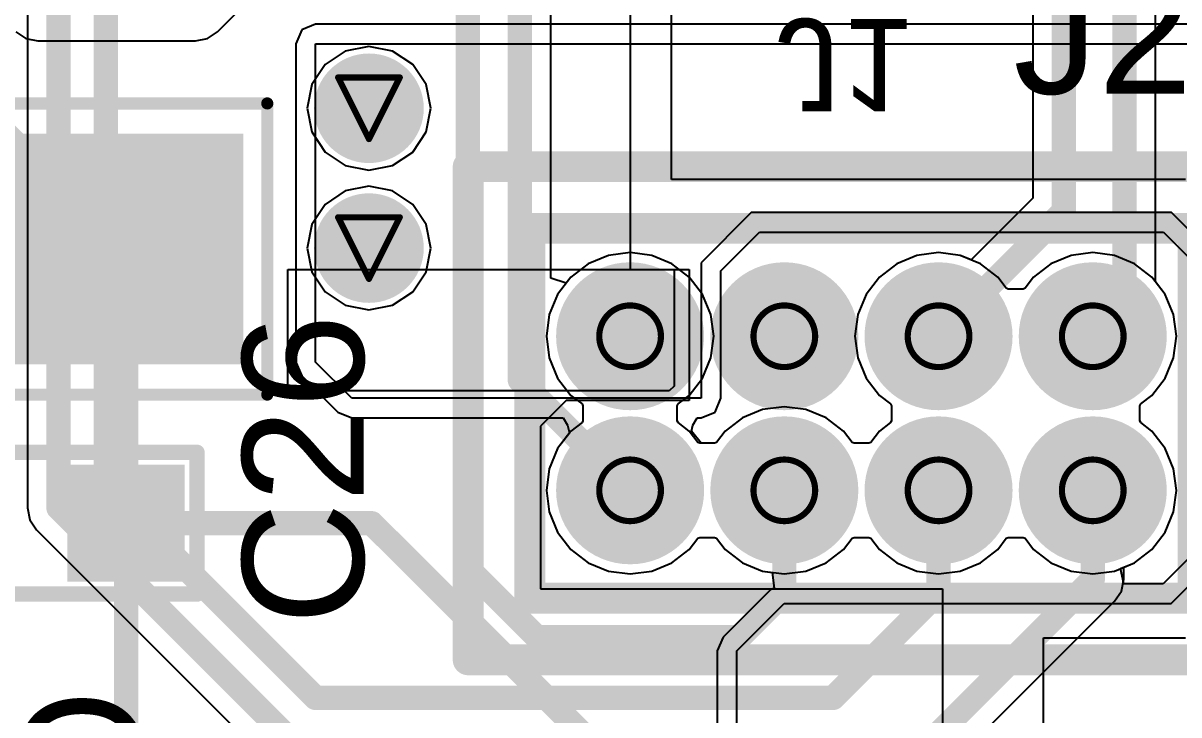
# Model space of a CAD drawing. Header units: inches. Extents: x -3 to 423, y -3 to 110.
# Drawn here: x 52.71 to 62.23, y 3.79 to 9.49 of the extents above; entities that cross this region are included whole.
import ezdxf

# ---------------------------------------------------------------- set-up
doc = ezdxf.new("R2010")
doc.units = ezdxf.units.IN
for name, color, linetype in [('Bottom Layer', 5, 'Continuous'), ('Bottom Overlay', 54, 'Continuous'), ('Bottom Solder', 6, 'Continuous'), ('Drill Drawing', 1, 'Continuous'), ('Mechanical 1', 6, 'Continuous'), ('Mechanical 16', 56, 'Continuous'), ('Mid Layer', 16, 'Continuous'), ('Mid Layer 2', 76, 'Continuous'), ('Multi-Layer', 9, 'Continuous'), ('Pad Holes', 156, 'Continuous'), ('Top Layer', 1, 'Continuous'), ('Top Overlay', 2, 'Continuous'), ('Top Paste', 8, 'Continuous'), ('Top Solder', 216, 'Continuous'), ('Via Holes', 16, 'Continuous')]:
    doc.layers.add(name, color=color, linetype=linetype)
doc.styles.add('Arial', font='', dxfattribs={"height": 0.2})
doc.styles.get('Arial').set_extended_font_data('Arial')

# ---------------------------------------------------------------- blocks, each defined once
blk = doc.blocks.new('SFMC_104_X1_XX_D_B_64')
at = {"layer": 'Bottom Layer'}
h = blk.add_hatch(color=5, dxfattribs=at)
edge = h.paths.add_edge_path()
edge.add_arc((-1.905, 0.635), 0.5334, 0, 360)
h = blk.add_hatch(color=5, dxfattribs=at)
edge = h.paths.add_edge_path()
edge.add_arc((-0.635, 0.635), 0.5334, 0, 360)
h = blk.add_hatch(color=5, dxfattribs=at)
edge = h.paths.add_edge_path()
edge.add_arc((0.635, 0.635), 0.5334, 0, 360)
h = blk.add_hatch(color=5, dxfattribs=at)
edge = h.paths.add_edge_path()
edge.add_arc((1.905, 0.635), 0.5334, 0, 360)
h = blk.add_hatch(color=5, dxfattribs=at)
edge = h.paths.add_edge_path()
edge.add_arc((-1.905, -0.635), 0.5334, 0, 360)
h = blk.add_hatch(color=5, dxfattribs=at)
edge = h.paths.add_edge_path()
edge.add_arc((-0.635, -0.635), 0.5334, 0, 360)
h = blk.add_hatch(color=5, dxfattribs=at)
edge = h.paths.add_edge_path()
edge.add_arc((0.635, -0.635), 0.5334, 0, 360)
h = blk.add_hatch(color=5, dxfattribs=at)
edge = h.paths.add_edge_path()
edge.add_arc((1.905, -0.635), 0.5334, 0, 360)
at = {"layer": 'Bottom Solder'}
h = blk.add_hatch(color=6, dxfattribs=at)
edge = h.paths.add_edge_path()
edge.add_arc((-1.905, 0.635), 0.6096, 0, 360)
h = blk.add_hatch(color=6, dxfattribs=at)
edge = h.paths.add_edge_path()
edge.add_arc((-0.635, 0.635), 0.6096, 0, 360)
h = blk.add_hatch(color=6, dxfattribs=at)
edge = h.paths.add_edge_path()
edge.add_arc((0.635, 0.635), 0.6096, 0, 360)
h = blk.add_hatch(color=6, dxfattribs=at)
edge = h.paths.add_edge_path()
edge.add_arc((1.905, 0.635), 0.6096, 0, 360)
h = blk.add_hatch(color=6, dxfattribs=at)
edge = h.paths.add_edge_path()
edge.add_arc((-1.905, -0.635), 0.6096, 0, 360)
h = blk.add_hatch(color=6, dxfattribs=at)
edge = h.paths.add_edge_path()
edge.add_arc((-0.635, -0.635), 0.6096, 0, 360)
h = blk.add_hatch(color=6, dxfattribs=at)
edge = h.paths.add_edge_path()
edge.add_arc((0.635, -0.635), 0.6096, 0, 360)
h = blk.add_hatch(color=6, dxfattribs=at)
edge = h.paths.add_edge_path()
edge.add_arc((1.905, -0.635), 0.6096, 0, 360)
at = {"layer": 'Mid Layer'}
h = blk.add_hatch(color=16, dxfattribs=at)
edge = h.paths.add_edge_path()
edge.add_arc((-1.905, 0.635), 0.5334, 0, 360)
h = blk.add_hatch(color=16, dxfattribs=at)
edge = h.paths.add_edge_path()
edge.add_arc((-0.635, 0.635), 0.5334, 0, 360)
h = blk.add_hatch(color=16, dxfattribs=at)
edge = h.paths.add_edge_path()
edge.add_arc((0.635, 0.635), 0.5334, 0, 360)
h = blk.add_hatch(color=16, dxfattribs=at)
edge = h.paths.add_edge_path()
edge.add_arc((1.905, 0.635), 0.5334, 0, 360)
h = blk.add_hatch(color=16, dxfattribs=at)
edge = h.paths.add_edge_path()
edge.add_arc((-1.905, -0.635), 0.5334, 0, 360)
h = blk.add_hatch(color=16, dxfattribs=at)
edge = h.paths.add_edge_path()
edge.add_arc((-0.635, -0.635), 0.5334, 0, 360)
h = blk.add_hatch(color=16, dxfattribs=at)
edge = h.paths.add_edge_path()
edge.add_arc((0.635, -0.635), 0.5334, 0, 360)
h = blk.add_hatch(color=16, dxfattribs=at)
edge = h.paths.add_edge_path()
edge.add_arc((1.905, -0.635), 0.5334, 0, 360)
at = {"layer": 'Mid Layer 2'}
h = blk.add_hatch(color=76, dxfattribs=at)
edge = h.paths.add_edge_path()
edge.add_arc((-1.905, 0.635), 0.5334, 0, 360)
h = blk.add_hatch(color=76, dxfattribs=at)
edge = h.paths.add_edge_path()
edge.add_arc((-0.635, 0.635), 0.5334, 0, 360)
h = blk.add_hatch(color=76, dxfattribs=at)
edge = h.paths.add_edge_path()
edge.add_arc((0.635, 0.635), 0.5334, 0, 360)
h = blk.add_hatch(color=76, dxfattribs=at)
edge = h.paths.add_edge_path()
edge.add_arc((1.905, 0.635), 0.5334, 0, 360)
h = blk.add_hatch(color=76, dxfattribs=at)
edge = h.paths.add_edge_path()
edge.add_arc((-1.905, -0.635), 0.5334, 0, 360)
h = blk.add_hatch(color=76, dxfattribs=at)
edge = h.paths.add_edge_path()
edge.add_arc((-0.635, -0.635), 0.5334, 0, 360)
h = blk.add_hatch(color=76, dxfattribs=at)
edge = h.paths.add_edge_path()
edge.add_arc((0.635, -0.635), 0.5334, 0, 360)
h = blk.add_hatch(color=76, dxfattribs=at)
edge = h.paths.add_edge_path()
edge.add_arc((1.905, -0.635), 0.5334, 0, 360)
at = {"layer": 'Multi-Layer'}
h = blk.add_hatch(color=9, dxfattribs=at)
edge = h.paths.add_edge_path()
edge.add_arc((-1.905, 0.635), 0.5334, 0, 360)
h = blk.add_hatch(color=9, dxfattribs=at)
edge = h.paths.add_edge_path()
edge.add_arc((-0.635, 0.635), 0.5334, 0, 360)
h = blk.add_hatch(color=9, dxfattribs=at)
edge = h.paths.add_edge_path()
edge.add_arc((0.635, 0.635), 0.5334, 0, 360)
h = blk.add_hatch(color=9, dxfattribs=at)
edge = h.paths.add_edge_path()
edge.add_arc((1.905, 0.635), 0.5334, 0, 360)
h = blk.add_hatch(color=9, dxfattribs=at)
edge = h.paths.add_edge_path()
edge.add_arc((-1.905, -0.635), 0.5334, 0, 360)
h = blk.add_hatch(color=9, dxfattribs=at)
edge = h.paths.add_edge_path()
edge.add_arc((-0.635, -0.635), 0.5334, 0, 360)
h = blk.add_hatch(color=9, dxfattribs=at)
edge = h.paths.add_edge_path()
edge.add_arc((0.635, -0.635), 0.5334, 0, 360)
h = blk.add_hatch(color=9, dxfattribs=at)
edge = h.paths.add_edge_path()
edge.add_arc((1.905, -0.635), 0.5334, 0, 360)
at = {"layer": 'Pad Holes'}
h = blk.add_hatch(color=7, dxfattribs=at)
edge = h.paths.add_edge_path()
edge.add_arc((-1.905, 0.635), 0.3556, 0, 360)
h = blk.add_hatch(color=7, dxfattribs=at)
edge = h.paths.add_edge_path()
edge.add_arc((-0.635, 0.635), 0.3556, 0, 360)
h = blk.add_hatch(color=7, dxfattribs=at)
edge = h.paths.add_edge_path()
edge.add_arc((0.635, 0.635), 0.3556, 0, 360)
h = blk.add_hatch(color=7, dxfattribs=at)
edge = h.paths.add_edge_path()
edge.add_arc((1.905, 0.635), 0.3556, 0, 360)
h = blk.add_hatch(color=7, dxfattribs=at)
edge = h.paths.add_edge_path()
edge.add_arc((-1.905, -0.635), 0.3556, 0, 360)
h = blk.add_hatch(color=7, dxfattribs=at)
edge = h.paths.add_edge_path()
edge.add_arc((-0.635, -0.635), 0.3556, 0, 360)
h = blk.add_hatch(color=7, dxfattribs=at)
edge = h.paths.add_edge_path()
edge.add_arc((0.635, -0.635), 0.3556, 0, 360)
h = blk.add_hatch(color=7, dxfattribs=at)
edge = h.paths.add_edge_path()
edge.add_arc((1.905, -0.635), 0.3556, 0, 360)
at = {"layer": 'Top Layer'}
h = blk.add_hatch(color=1, dxfattribs=at)
edge = h.paths.add_edge_path()
edge.add_arc((-1.905, 0.635), 0.5334, 0, 360)
h = blk.add_hatch(color=1, dxfattribs=at)
edge = h.paths.add_edge_path()
edge.add_arc((-0.635, 0.635), 0.5334, 0, 360)
h = blk.add_hatch(color=1, dxfattribs=at)
edge = h.paths.add_edge_path()
edge.add_arc((0.635, 0.635), 0.5334, 0, 360)
h = blk.add_hatch(color=1, dxfattribs=at)
edge = h.paths.add_edge_path()
edge.add_arc((1.905, 0.635), 0.5334, 0, 360)
h = blk.add_hatch(color=1, dxfattribs=at)
edge = h.paths.add_edge_path()
edge.add_arc((-1.905, -0.635), 0.5334, 0, 360)
h = blk.add_hatch(color=1, dxfattribs=at)
edge = h.paths.add_edge_path()
edge.add_arc((-0.635, -0.635), 0.5334, 0, 360)
h = blk.add_hatch(color=1, dxfattribs=at)
edge = h.paths.add_edge_path()
edge.add_arc((0.635, -0.635), 0.5334, 0, 360)
h = blk.add_hatch(color=1, dxfattribs=at)
edge = h.paths.add_edge_path()
edge.add_arc((1.905, -0.635), 0.5334, 0, 360)
at = {"layer": 'Top Solder'}
h = blk.add_hatch(color=216, dxfattribs=at)
edge = h.paths.add_edge_path()
edge.add_arc((-1.905, 0.635), 0.6096, 0, 360)
h = blk.add_hatch(color=216, dxfattribs=at)
edge = h.paths.add_edge_path()
edge.add_arc((-0.635, 0.635), 0.6096, 0, 360)
h = blk.add_hatch(color=216, dxfattribs=at)
edge = h.paths.add_edge_path()
edge.add_arc((0.635, 0.635), 0.6096, 0, 360)
h = blk.add_hatch(color=216, dxfattribs=at)
edge = h.paths.add_edge_path()
edge.add_arc((1.905, 0.635), 0.6096, 0, 360)
h = blk.add_hatch(color=216, dxfattribs=at)
edge = h.paths.add_edge_path()
edge.add_arc((-1.905, -0.635), 0.6096, 0, 360)
h = blk.add_hatch(color=216, dxfattribs=at)
edge = h.paths.add_edge_path()
edge.add_arc((-0.635, -0.635), 0.6096, 0, 360)
h = blk.add_hatch(color=216, dxfattribs=at)
edge = h.paths.add_edge_path()
edge.add_arc((0.635, -0.635), 0.6096, 0, 360)
h = blk.add_hatch(color=216, dxfattribs=at)
edge = h.paths.add_edge_path()
edge.add_arc((1.905, -0.635), 0.6096, 0, 360)
at = {"layer": 'Bottom Overlay'}
for points in [[(-3.2385, -2.032, 0.254, 0.254, 0), (-3.2385, 2.032, 0.254, 0.254, 0)], [(-3.2385, 2.032, 0.254, 0.254, 0), (3.2385, 2.032, 0.254, 0.254, 0)], [(3.2385, -2.032, 0.254, 0.254, 0), (3.2385, 2.032, 0.254, 0.254, 0)], [(-3.2385, -2.032, 0.254, 0.254, 0), (3.2385, -2.032, 0.254, 0.254, 0)]]:
    blk.add_lwpolyline(points, format="xyseb", dxfattribs=at)
for points in [[(-3.302, 2.032, 0.127, 0.127, 1), (-3.175, 2.032, 0.127, 0.127, 1)], [(-3.302, 2.032, 0.127, 0.127, 1), (-3.175, 2.032, 0.127, 0.127, 1)], [(3.175, 2.032, 0.127, 0.127, 1), (3.302, 2.032, 0.127, 0.127, 1)], [(3.175, 2.032, 0.127, 0.127, 1), (3.302, 2.032, 0.127, 0.127, 1)], [(-3.302, -2.032, 0.127, 0.127, 1), (-3.175, -2.032, 0.127, 0.127, 1)], [(-3.302, -2.032, 0.127, 0.127, 1), (-3.175, -2.032, 0.127, 0.127, 1)], [(3.175, -2.032, 0.127, 0.127, 1), (3.302, -2.032, 0.127, 0.127, 1)], [(3.175, -2.032, 0.127, 0.127, 1), (3.302, -2.032, 0.127, 0.127, 1)]]:
    blk.add_lwpolyline(points, format="xyseb", close=True, dxfattribs=at)
at = {"layer": 'Mechanical 1'}
for points in [[(-2.7305, -1.524, 0.254, 0.254, 0), (-2.7305, 1.524, 0.254, 0.254, 0)], [(-2.7305, 1.524, 0.254, 0.254, 0), (2.7305, 1.524, 0.254, 0.254, 0)], [(2.7305, -1.524, 0.254, 0.254, 0), (2.7305, 1.524, 0.254, 0.254, 0)], [(-2.7305, -1.524, 0.254, 0.254, 0), (2.7305, -1.524, 0.254, 0.254, 0)]]:
    blk.add_lwpolyline(points, format="xyseb", dxfattribs=at)
for points in [[(-2.794, 1.524, 0.127, 0.127, 1), (-2.667, 1.524, 0.127, 0.127, 1)], [(-2.794, 1.524, 0.127, 0.127, 1), (-2.667, 1.524, 0.127, 0.127, 1)], [(2.667, 1.524, 0.127, 0.127, 1), (2.794, 1.524, 0.127, 0.127, 1)], [(2.667, 1.524, 0.127, 0.127, 1), (2.794, 1.524, 0.127, 0.127, 1)], [(-2.794, -1.524, 0.127, 0.127, 1), (-2.667, -1.524, 0.127, 0.127, 1)], [(-2.794, -1.524, 0.127, 0.127, 1), (-2.667, -1.524, 0.127, 0.127, 1)], [(2.667, -1.524, 0.127, 0.127, 1), (2.794, -1.524, 0.127, 0.127, 1)], [(2.667, -1.524, 0.127, 0.127, 1), (2.794, -1.524, 0.127, 0.127, 1)]]:
    blk.add_lwpolyline(points, format="xyseb", close=True, dxfattribs=at)
at = {"layer": 'Mechanical 1', "style": 'Arial', "text_generation_flag": 2}
blk.add_text('J1', height=0.762, rotation=180, dxfattribs=at).set_placement((-0.7002, 3.2511))
blk = doc.blocks.new('C_3216_TANTAL__91')
at = {"layer": 'Top Layer'}
for points in [[(-2.449957, 0.850011), (-0.649859, 0.850011), (-0.649859, -0.850011), (-2.449957, -0.850011)], [(0.649859, 0.850011), (2.449957, 0.850011), (2.449957, -0.850011), (0.649859, -0.850011)]]:
    blk.add_hatch(color=1, dxfattribs=at).paths.add_polyline_path(points)
at = {"layer": 'Top Paste'}
for points in [[(-2.449957, 0.850011), (-0.649859, 0.850011), (-0.649859, -0.850011), (-2.449957, -0.850011)], [(0.649859, 0.850011), (2.449957, 0.850011), (2.449957, -0.850011), (0.649859, -0.850011)]]:
    blk.add_hatch(color=8, dxfattribs=at).paths.add_polyline_path(points)
at = {"layer": 'Top Solder'}
for points in [[(-2.551557, 0.951611), (-0.548259, 0.951611), (-0.548259, -0.951611), (-2.551557, -0.951611)], [(0.548259, 0.951611), (2.551557, 0.951611), (2.551557, -0.951611), (0.548259, -0.951611)]]:
    blk.add_hatch(color=216, dxfattribs=at).paths.add_polyline_path(points)
at = {"layer": 'Mechanical 16'}
for p, q in [((2.667, -1.249934), (2.667, 1.249934)), ((2.667, 1.249934), (3.048, 1.249934)), ((3.048, 1.249934), (3.048, -1.249934)), ((3.048, -1.249934), (2.667, -1.249934))]:
    blk.add_line(p, q, dxfattribs=at)
for points in [[(2.750058, 1.199896, 0.100076, 0.100076, 0), (-2.750058, 1.199896, 0.100076, 0.100076, 0)], [(-2.750058, 1.199896, 0.100076, 0.100076, 0), (-2.750058, -1.199896, 0.100076, 0.100076, 0)], [(2.750058, 1.199896, 0.100076, 0.100076, 0), (2.750058, -1.199896, 0.100076, 0.100076, 0)], [(0, 1.143, 0.100076, 0.100076, 0), (0, 0.254, 0.100076, 0.100076, 0)], [(0, 0.254, 0.100076, 0.100076, 0), (-0.508, 0.254, 0.100076, 0.100076, 0)], [(0.508, 0.254, 0.100076, 0.100076, 0), (0, 0.254, 0.100076, 0.100076, 0)], [(0, -0.254, 0.100076, 0.100076, 0), (-0.508, -0.254, 0.100076, 0.100076, 0)], [(0, -0.254, 0.100076, 0.100076, 0), (0, -1.143, 0.100076, 0.100076, 0)], [(0.508, -0.254, 0.100076, 0.100076, 0), (0, -0.254, 0.100076, 0.100076, 0)], [(2.750058, -1.199896, 0.100076, 0.100076, 0), (-2.750058, -1.199896, 0.100076, 0.100076, 0)]]:
    blk.add_lwpolyline(points, format="xyseb", dxfattribs=at)
for points in [[(-2.775077, 1.199896, 0.050038, 0.050038, 1), (-2.725039, 1.199896, 0.050038, 0.050038, 1)], [(-2.775077, 1.199896, 0.050038, 0.050038, 1), (-2.725039, 1.199896, 0.050038, 0.050038, 1)], [(2.725039, 1.199896, 0.050038, 0.050038, 1), (2.775077, 1.199896, 0.050038, 0.050038, 1)], [(2.725039, 1.199896, 0.050038, 0.050038, 1), (2.775077, 1.199896, 0.050038, 0.050038, 1)], [(-0.025019, 1.143, 0.050038, 0.050038, 1), (0.025019, 1.143, 0.050038, 0.050038, 1)], [(-0.533019, 0.254, 0.050038, 0.050038, 1), (-0.482981, 0.254, 0.050038, 0.050038, 1)], [(-0.025019, 0.254, 0.050038, 0.050038, 1), (0.025019, 0.254, 0.050038, 0.050038, 1)], [(-0.025019, 0.254, 0.050038, 0.050038, 1), (0.025019, 0.254, 0.050038, 0.050038, 1)], [(-0.025019, 0.254, 0.050038, 0.050038, 1), (0.025019, 0.254, 0.050038, 0.050038, 1)], [(0.482981, 0.254, 0.050038, 0.050038, 1), (0.533019, 0.254, 0.050038, 0.050038, 1)], [(-0.533019, -0.254, 0.050038, 0.050038, 1), (-0.482981, -0.254, 0.050038, 0.050038, 1)], [(-0.025019, -0.254, 0.050038, 0.050038, 1), (0.025019, -0.254, 0.050038, 0.050038, 1)], [(-0.025019, -0.254, 0.050038, 0.050038, 1), (0.025019, -0.254, 0.050038, 0.050038, 1)], [(-0.025019, -0.254, 0.050038, 0.050038, 1), (0.025019, -0.254, 0.050038, 0.050038, 1)], [(0.482981, -0.254, 0.050038, 0.050038, 1), (0.533019, -0.254, 0.050038, 0.050038, 1)], [(-0.025019, -1.143, 0.050038, 0.050038, 1), (0.025019, -1.143, 0.050038, 0.050038, 1)], [(-2.775077, -1.199896, 0.050038, 0.050038, 1), (-2.725039, -1.199896, 0.050038, 0.050038, 1)], [(-2.775077, -1.199896, 0.050038, 0.050038, 1), (-2.725039, -1.199896, 0.050038, 0.050038, 1)], [(2.725039, -1.199896, 0.050038, 0.050038, 1), (2.775077, -1.199896, 0.050038, 0.050038, 1)], [(2.725039, -1.199896, 0.050038, 0.050038, 1), (2.775077, -1.199896, 0.050038, 0.050038, 1)]]:
    blk.add_lwpolyline(points, format="xyseb", close=True, dxfattribs=at)
blk = doc.blocks.new('C_1608_92')
at = {"layer": 'Top Layer'}
for points in [[(-0.381, 0.381), (0.381, 0.381), (0.381, -0.381), (-0.381, -0.381)], [(1.016, 0.381), (1.778, 0.381), (1.778, -0.381), (1.016, -0.381)]]:
    blk.add_hatch(color=1, dxfattribs=at).paths.add_polyline_path(points)
at = {"layer": 'Top Paste'}
for points in [[(-0.381, 0.381), (0.381, 0.381), (0.381, -0.381), (-0.381, -0.381)], [(1.016, 0.381), (1.778, 0.381), (1.778, -0.381), (1.016, -0.381)]]:
    blk.add_hatch(color=8, dxfattribs=at).paths.add_polyline_path(points)
at = {"layer": 'Top Solder'}
for points in [[(-0.4826, 0.4826), (0.4826, 0.4826), (0.4826, -0.4826), (-0.4826, -0.4826)], [(0.9144, 0.4826), (1.8796, 0.4826), (1.8796, -0.4826), (0.9144, -0.4826)]]:
    blk.add_hatch(color=216, dxfattribs=at).paths.add_polyline_path(points)
at = {"layer": 'Top Overlay'}
for points in [[(-0.5842, 0.5842, 0.127, 0.127, 0), (-0.5842, -0.5842, 0.127, 0.127, 0)], [(1.9812, 0.5842, 0.127, 0.127, 0), (-0.5842, 0.5842, 0.127, 0.127, 0)], [(1.9812, 0.5842, 0.127, 0.127, 0), (1.9812, -0.5842, 0.127, 0.127, 0)], [(1.9812, -0.5842, 0.127, 0.127, 0), (-0.5842, -0.5842, 0.127, 0.127, 0)]]:
    blk.add_lwpolyline(points, format="xyseb", dxfattribs=at)
for points in [[(-0.61595, 0.5842, 0.0635, 0.0635, 1), (-0.55245, 0.5842, 0.0635, 0.0635, 1)], [(-0.61595, 0.5842, 0.0635, 0.0635, 1), (-0.55245, 0.5842, 0.0635, 0.0635, 1)], [(1.94945, 0.5842, 0.0635, 0.0635, 1), (2.01295, 0.5842, 0.0635, 0.0635, 1)], [(1.94945, 0.5842, 0.0635, 0.0635, 1), (2.01295, 0.5842, 0.0635, 0.0635, 1)], [(-0.61595, -0.5842, 0.0635, 0.0635, 1), (-0.55245, -0.5842, 0.0635, 0.0635, 1)], [(-0.61595, -0.5842, 0.0635, 0.0635, 1), (-0.55245, -0.5842, 0.0635, 0.0635, 1)], [(1.94945, -0.5842, 0.0635, 0.0635, 1), (2.01295, -0.5842, 0.0635, 0.0635, 1)], [(1.94945, -0.5842, 0.0635, 0.0635, 1), (2.01295, -0.5842, 0.0635, 0.0635, 1)]]:
    blk.add_lwpolyline(points, format="xyseb", close=True, dxfattribs=at)

msp = doc.modelspace()

# ---------------------------------------------------------------- hatches: boundary and pattern name
at = {"layer": 'Bottom Layer'}
h = msp.add_hatch(color=5, dxfattribs=at)
edge = h.paths.add_edge_path()
edge.add_arc((55.5573, 8.79), 0.35, 0, 360)
h = msp.add_hatch(color=5, dxfattribs=at)
edge = h.paths.add_edge_path()
edge.add_arc((55.5573, 7.6377), 0.35, 0, 360)
at = {"layer": 'Bottom Solder'}
h = msp.add_hatch(color=6, dxfattribs=at)
edge = h.paths.add_edge_path()
edge.add_arc((55.5573, 8.79), 0.4516, 0, 360)
h = msp.add_hatch(color=6, dxfattribs=at)
edge = h.paths.add_edge_path()
edge.add_arc((55.5573, 7.6377), 0.4516, 0, 360)
at = {"layer": 'Mid Layer'}
h = msp.add_hatch(color=16, dxfattribs=at)
edge = h.paths.add_edge_path()
edge.add_arc((55.5573, 8.79), 0.35, 0, 360)
h = msp.add_hatch(color=16, dxfattribs=at)
edge = h.paths.add_edge_path()
edge.add_arc((55.5573, 7.6377), 0.35, 0, 360)
at = {"layer": 'Mid Layer 2'}
h = msp.add_hatch(color=76, dxfattribs=at)
edge = h.paths.add_edge_path()
edge.add_arc((55.5573, 8.79), 0.35, 0, 360)
h = msp.add_hatch(color=76, dxfattribs=at)
edge = h.paths.add_edge_path()
edge.add_arc((55.5573, 7.6377), 0.35, 0, 360)
at = {"layer": 'Top Layer'}
h = msp.add_hatch(color=1, dxfattribs=at)
edge = h.paths.add_edge_path()
edge.add_arc((55.5573, 8.79), 0.35, 0, 360)
h = msp.add_hatch(color=1, dxfattribs=at)
edge = h.paths.add_edge_path()
edge.add_arc((55.5573, 7.6377), 0.35, 0, 360)
at = {"layer": 'Top Solder'}
h = msp.add_hatch(color=216, dxfattribs=at)
edge = h.paths.add_edge_path()
edge.add_arc((55.5573, 8.79), 0.4516, 0, 360)
h = msp.add_hatch(color=216, dxfattribs=at)
edge = h.paths.add_edge_path()
edge.add_arc((55.5573, 7.6377), 0.4516, 0, 360)
at = {"layer": 'Via Holes'}
h = msp.add_hatch(color=7, dxfattribs=at)
edge = h.paths.add_edge_path()
edge.add_arc((55.5573, 8.79), 0.25, 0, 360)
h = msp.add_hatch(color=7, dxfattribs=at)
edge = h.paths.add_edge_path()
edge.add_arc((55.5573, 7.6377), 0.25, 0, 360)

# ---------------------------------------------------------------- linework, layer by layer
at = {"layer": 'Bottom Layer'}
for p, q in [((62.0349, 7.36), (62.0349, 49.8145)), ((61.0251, 41.5943), (61.0251, 8.0486)), ((57.0549, 7.3911), (57.0549, 28.7814)), ((52.7459, 24.3169), (52.7459, 5.4954)), ((61.0251, 8.0486), (60.5162, 7.5396)), ((57.5296, 7.5768), (57.3634, 7.5079)), ((57.708, 7.6003), (57.5296, 7.5768)), ((57.8864, 7.5768), (57.708, 7.6003)), ((58.0526, 7.5079), (57.8864, 7.5768)), ((60.0696, 7.5768), (59.9034, 7.5079)), ((60.248, 7.6003), (60.0696, 7.5768)), ((60.4264, 7.5768), (60.248, 7.6003)), ((60.5162, 7.5396), (60.4264, 7.5768)), ((57.3634, 7.5079), (57.2206, 7.3984)), ((58.1954, 7.3984), (58.0526, 7.5079)), ((59.9034, 7.5079), (59.7606, 7.3984)), ((57.1819, 7.348), (57.0549, 7.3911)), ((57.2206, 7.3984), (57.1819, 7.348)), ((58.3049, 7.2556), (58.1954, 7.3984)), ((59.7606, 7.3984), (59.6511, 7.2556)), ((62.1149, 7.2556), (62.0349, 7.36)), ((58.3738, 7.0894), (58.3049, 7.2556)), ((59.6511, 7.2556), (59.5822, 7.0894)), ((62.1838, 7.0894), (62.1149, 7.2556)), ((58.3973, 6.911), (58.3738, 7.0894)), ((59.5822, 7.0894), (59.5587, 6.911)), ((62.2073, 6.911), (62.1838, 7.0894)), ((58.3738, 6.7326), (58.3973, 6.911)), ((59.5587, 6.911), (59.5822, 6.7326)), ((62.1838, 6.7326), (62.2073, 6.911)), ((58.3049, 6.5664), (58.3738, 6.7326)), ((59.5822, 6.7326), (59.6511, 6.5664)), ((62.1149, 6.5664), (62.1838, 6.7326)), ((58.1954, 6.4236), (58.3049, 6.5664)), ((59.6511, 6.5664), (59.7606, 6.4236)), ((62.0054, 6.4236), (62.1149, 6.5664)), ((58.1035, 6.3531), (58.1954, 6.4236)), ((59.7606, 6.4236), (59.8525, 6.3531)), ((61.9135, 6.3531), (62.0054, 6.4236)), ((58.0965, 6.3372), (58.1035, 6.3531)), ((58.0965, 6.2148), (58.0965, 6.3372)), ((58.7996, 6.3068), (58.6334, 6.2379)), ((58.978, 6.3303), (58.7996, 6.3068)), ((59.1564, 6.3068), (58.978, 6.3303)), ((59.3226, 6.2379), (59.1564, 6.3068)), ((59.8525, 6.3531), (59.8595, 6.3372)), ((59.8595, 6.3372), (59.8595, 6.2148)), ((61.9065, 6.3372), (61.9135, 6.3531)), ((61.9065, 6.2148), (61.9065, 6.3372)), ((58.1035, 6.1989), (58.0965, 6.2148)), ((58.1954, 6.1284), (58.1035, 6.1989)), ((58.6334, 6.2379), (58.4906, 6.1284)), ((59.4654, 6.1284), (59.3226, 6.2379)), ((59.8525, 6.1989), (59.7606, 6.1284)), ((59.8595, 6.2148), (59.8525, 6.1989)), ((61.9135, 6.1989), (61.9065, 6.2148)), ((62.0054, 6.1284), (61.9135, 6.1989)), ((58.2659, 6.0365), (58.1954, 6.1284)), ((58.4906, 6.1284), (58.4201, 6.0365)), ((59.5359, 6.0365), (59.4654, 6.1284)), ((59.7606, 6.1284), (59.6901, 6.0365)), ((62.1149, 5.9856), (62.0054, 6.1284)), ((58.2818, 6.0295), (58.2659, 6.0365)), ((58.4042, 6.0295), (58.2818, 6.0295)), ((58.4201, 6.0365), (58.4042, 6.0295)), ((59.5518, 6.0295), (59.5359, 6.0365)), ((59.6742, 6.0295), (59.5518, 6.0295)), ((59.6901, 6.0365), (59.6742, 6.0295)), ((62.1838, 5.8194), (62.1149, 5.9856)), ((62.2073, 5.641), (62.1838, 5.8194)), ((62.1838, 5.4626), (62.2073, 5.641)), ((52.7459, 5.4954), (52.7653, 5.3979)), ((62.1149, 5.2964), (62.1838, 5.4626)), ((52.7653, 5.3979), (52.8206, 5.3152)), ((52.8206, 5.3152), (54.776, 3.3598)), ((62.0054, 5.1536), (62.1149, 5.2964)), ((61.8626, 5.0441), (62.0054, 5.1536)), ((61.7729, 5.0069), (61.8626, 5.0441)), ((61.7729, 4.908), (61.7729, 5.0069)), ((61.7535, 4.8105), (61.7729, 4.908)), ((61.6982, 4.7278), (61.7535, 4.8105)), ((60.3302, 3.3598), (61.6982, 4.7278))]:
    msp.add_line(p, q, dxfattribs=at)
for points in [[(61.28, 50.29, 0.2, 0.2, 0), (61.28, 7.943, 0.2, 0.2, 0)], [(61.78, 49.8145, 0.2, 0.2, 0), (61.78, 7.173, 0.2, 0.2, 0)], [(56.3722, 4.9978, 0.2, 0.2, 0), (56.3722, 32.3414, 0.2, 0.2, 0)], [(56.8, 6.549, 0.2, 0.2, 0), (56.8, 28.887, 0.2, 0.2, 0)], [(53.0008, 5.4954, 0.2, 0.2, 0), (53.0008, 24.3169, 0.2, 0.2, 0)], [(53.3908, 5.6569, 0.2, 0.2, 0), (53.3908, 24.1554, 0.2, 0.2, 0)], [(60.248, 6.911, 0.2, 0.2, 0), (61.28, 7.943, 0.2, 0.2, 0)], [(61.518, 6.911, 0.2, 0.2, 0), (61.78, 7.173, 0.2, 0.2, 0)], [(56.8, 6.549, 0.2, 0.2, 0), (57.708, 5.641, 0.2, 0.2, 0)], [(53.3908, 5.6569, 0.2, 0.2, 0), (55.1177, 3.93, 0.2, 0.2, 0)], [(58.978, 4.798, 0.2, 0.2, 0), (58.978, 5.641, 0.2, 0.2, 0)], [(60.248, 4.798, 0.2, 0.2, 0), (60.248, 5.641, 0.2, 0.2, 0)], [(61.518, 4.908, 0.2, 0.2, 0), (61.518, 5.641, 0.2, 0.2, 0)], [(53.0008, 5.4954, 0.2, 0.2, 0), (54.9562, 3.54, 0.2, 0.2, 0)], [(56.3722, 4.9978, 0.2, 0.2, 0), (56.94, 4.43, 0.2, 0.2, 0)], [(60.15, 3.54, 0.2, 0.2, 0), (61.518, 4.908, 0.2, 0.2, 0)], [(58.61, 4.43, 0.2, 0.2, 0), (58.978, 4.798, 0.2, 0.2, 0)], [(59.38, 3.93, 0.2, 0.2, 0), (60.248, 4.798, 0.2, 0.2, 0)], [(56.94, 4.43, 0.2, 0.2, 0), (58.61, 4.43, 0.2, 0.2, 0)], [(55.1177, 3.93, 0.2, 0.2, 0), (59.38, 3.93, 0.2, 0.2, 0)]]:
    msp.add_lwpolyline(points, format="xyseb", dxfattribs=at)
for points in [[(61.23, 7.943, 0.1, 0.1, 1), (61.33, 7.943, 0.1, 0.1, 1)], [(61.23, 7.943, 0.1, 0.1, 1), (61.33, 7.943, 0.1, 0.1, 1)], [(61.73, 7.173, 0.1, 0.1, 1), (61.83, 7.173, 0.1, 0.1, 1)], [(61.73, 7.173, 0.1, 0.1, 1), (61.83, 7.173, 0.1, 0.1, 1)], [(60.198, 6.911, 0.1, 0.1, 1), (60.298, 6.911, 0.1, 0.1, 1)], [(61.468, 6.911, 0.1, 0.1, 1), (61.568, 6.911, 0.1, 0.1, 1)], [(56.75, 6.549, 0.1, 0.1, 1), (56.85, 6.549, 0.1, 0.1, 1)], [(56.75, 6.549, 0.1, 0.1, 1), (56.85, 6.549, 0.1, 0.1, 1)], [(53.3408, 5.6569, 0.1, 0.1, 1), (53.4408, 5.6569, 0.1, 0.1, 1)], [(53.3408, 5.6569, 0.1, 0.1, 1), (53.4408, 5.6569, 0.1, 0.1, 1)], [(57.658, 5.641, 0.1, 0.1, 1), (57.758, 5.641, 0.1, 0.1, 1)], [(58.928, 5.641, 0.1, 0.1, 1), (59.028, 5.641, 0.1, 0.1, 1)], [(60.198, 5.641, 0.1, 0.1, 1), (60.298, 5.641, 0.1, 0.1, 1)], [(61.468, 5.641, 0.1, 0.1, 1), (61.568, 5.641, 0.1, 0.1, 1)], [(52.9508, 5.4954, 0.1, 0.1, 1), (53.0508, 5.4954, 0.1, 0.1, 1)], [(52.9508, 5.4954, 0.1, 0.1, 1), (53.0508, 5.4954, 0.1, 0.1, 1)], [(56.3222, 4.9978, 0.1, 0.1, 1), (56.4222, 4.9978, 0.1, 0.1, 1)], [(56.3222, 4.9978, 0.1, 0.1, 1), (56.4222, 4.9978, 0.1, 0.1, 1)], [(61.468, 4.908, 0.1, 0.1, 1), (61.568, 4.908, 0.1, 0.1, 1)], [(61.468, 4.908, 0.1, 0.1, 1), (61.568, 4.908, 0.1, 0.1, 1)], [(58.928, 4.798, 0.1, 0.1, 1), (59.028, 4.798, 0.1, 0.1, 1)], [(58.928, 4.798, 0.1, 0.1, 1), (59.028, 4.798, 0.1, 0.1, 1)], [(60.198, 4.798, 0.1, 0.1, 1), (60.298, 4.798, 0.1, 0.1, 1)], [(60.198, 4.798, 0.1, 0.1, 1), (60.298, 4.798, 0.1, 0.1, 1)], [(56.89, 4.43, 0.1, 0.1, 1), (56.99, 4.43, 0.1, 0.1, 1)], [(56.89, 4.43, 0.1, 0.1, 1), (56.99, 4.43, 0.1, 0.1, 1)], [(58.56, 4.43, 0.1, 0.1, 1), (58.66, 4.43, 0.1, 0.1, 1)], [(58.56, 4.43, 0.1, 0.1, 1), (58.66, 4.43, 0.1, 0.1, 1)], [(55.0677, 3.93, 0.1, 0.1, 1), (55.1677, 3.93, 0.1, 0.1, 1)], [(55.0677, 3.93, 0.1, 0.1, 1), (55.1677, 3.93, 0.1, 0.1, 1)], [(59.33, 3.93, 0.1, 0.1, 1), (59.43, 3.93, 0.1, 0.1, 1)], [(59.33, 3.93, 0.1, 0.1, 1), (59.43, 3.93, 0.1, 0.1, 1)]]:
    msp.add_lwpolyline(points, format="xyseb", close=True, dxfattribs=at)
at = {"layer": 'Drill Drawing'}
for points in [[(55.3033, 9.044, 0.0508, 0.0508, 0), (55.8113, 9.044, 0.0508, 0.0508, 0)], [(55.3033, 9.044, 0.0508, 0.0508, 0), (55.5573, 8.536, 0.0508, 0.0508, 0)], [(55.5573, 8.536, 0.0508, 0.0508, 0), (55.8113, 9.044, 0.0508, 0.0508, 0)], [(55.3033, 7.8917, 0.0508, 0.0508, 0), (55.8113, 7.8917, 0.0508, 0.0508, 0)], [(55.3033, 7.8917, 0.0508, 0.0508, 0), (55.5573, 7.3837, 0.0508, 0.0508, 0)], [(55.5573, 7.3837, 0.0508, 0.0508, 0), (55.8113, 7.8917, 0.0508, 0.0508, 0)]]:
    msp.add_lwpolyline(points, format="xyseb", dxfattribs=at)
for points in [[(55.2906, 9.044, 0.0254, 0.0254, 1), (55.316, 9.044, 0.0254, 0.0254, 1)], [(55.2906, 9.044, 0.0254, 0.0254, 1), (55.316, 9.044, 0.0254, 0.0254, 1)], [(55.7986, 9.044, 0.0254, 0.0254, 1), (55.824, 9.044, 0.0254, 0.0254, 1)], [(55.7986, 9.044, 0.0254, 0.0254, 1), (55.824, 9.044, 0.0254, 0.0254, 1)], [(55.5446, 8.536, 0.0254, 0.0254, 1), (55.57, 8.536, 0.0254, 0.0254, 1)], [(55.5446, 8.536, 0.0254, 0.0254, 1), (55.57, 8.536, 0.0254, 0.0254, 1)], [(55.2906, 7.8917, 0.0254, 0.0254, 1), (55.316, 7.8917, 0.0254, 0.0254, 1)], [(55.2906, 7.8917, 0.0254, 0.0254, 1), (55.316, 7.8917, 0.0254, 0.0254, 1)], [(55.7986, 7.8917, 0.0254, 0.0254, 1), (55.824, 7.8917, 0.0254, 0.0254, 1)], [(55.7986, 7.8917, 0.0254, 0.0254, 1), (55.824, 7.8917, 0.0254, 0.0254, 1)], [(55.5446, 7.3837, 0.0254, 0.0254, 1), (55.57, 7.3837, 0.0254, 0.0254, 1)], [(55.5446, 7.3837, 0.0254, 0.0254, 1), (55.57, 7.3837, 0.0254, 0.0254, 1)], [(57.962, 6.911, 0.0508, 0.0508, 1), (57.454, 6.911, 0.0508, 0.0508, 1)], [(59.232, 6.911, 0.0508, 0.0508, 1), (58.724, 6.911, 0.0508, 0.0508, 1)], [(60.502, 6.911, 0.0508, 0.0508, 1), (59.994, 6.911, 0.0508, 0.0508, 1)], [(61.772, 6.911, 0.0508, 0.0508, 1), (61.264, 6.911, 0.0508, 0.0508, 1)], [(57.4413, 6.911, 0.0254, 0.0254, 1), (57.4667, 6.911, 0.0254, 0.0254, 1)], [(57.9493, 6.911, 0.0254, 0.0254, 1), (57.9747, 6.911, 0.0254, 0.0254, 1)], [(58.7113, 6.911, 0.0254, 0.0254, 1), (58.7367, 6.911, 0.0254, 0.0254, 1)], [(59.2193, 6.911, 0.0254, 0.0254, 1), (59.2447, 6.911, 0.0254, 0.0254, 1)], [(59.9813, 6.911, 0.0254, 0.0254, 1), (60.0067, 6.911, 0.0254, 0.0254, 1)], [(60.4893, 6.911, 0.0254, 0.0254, 1), (60.5147, 6.911, 0.0254, 0.0254, 1)], [(61.2513, 6.911, 0.0254, 0.0254, 1), (61.2767, 6.911, 0.0254, 0.0254, 1)], [(61.7593, 6.911, 0.0254, 0.0254, 1), (61.7847, 6.911, 0.0254, 0.0254, 1)], [(57.962, 5.641, 0.0508, 0.0508, 1), (57.454, 5.641, 0.0508, 0.0508, 1)], [(59.232, 5.641, 0.0508, 0.0508, 1), (58.724, 5.641, 0.0508, 0.0508, 1)], [(60.502, 5.641, 0.0508, 0.0508, 1), (59.994, 5.641, 0.0508, 0.0508, 1)], [(61.772, 5.641, 0.0508, 0.0508, 1), (61.264, 5.641, 0.0508, 0.0508, 1)], [(57.4413, 5.641, 0.0254, 0.0254, 1), (57.4667, 5.641, 0.0254, 0.0254, 1)], [(57.9493, 5.641, 0.0254, 0.0254, 1), (57.9747, 5.641, 0.0254, 0.0254, 1)], [(58.7113, 5.641, 0.0254, 0.0254, 1), (58.7367, 5.641, 0.0254, 0.0254, 1)], [(59.2193, 5.641, 0.0254, 0.0254, 1), (59.2447, 5.641, 0.0254, 0.0254, 1)], [(59.9813, 5.641, 0.0254, 0.0254, 1), (60.0067, 5.641, 0.0254, 0.0254, 1)], [(60.4893, 5.641, 0.0254, 0.0254, 1), (60.5147, 5.641, 0.0254, 0.0254, 1)], [(61.2513, 5.641, 0.0254, 0.0254, 1), (61.2767, 5.641, 0.0254, 0.0254, 1)], [(61.7593, 5.641, 0.0254, 0.0254, 1), (61.7847, 5.641, 0.0254, 0.0254, 1)]]:
    msp.add_lwpolyline(points, format="xyseb", close=True, dxfattribs=at)
at = {"layer": 'Mid Layer'}
for p, q in [((55.3622, 9.261), (55.1969, 9.1505)), ((55.5573, 9.2998), (55.3622, 9.261)), ((55.7524, 9.261), (55.5573, 9.2998)), ((55.9178, 9.1505), (55.7524, 9.261)), ((55.1969, 9.1505), (55.0863, 8.9851)), ((56.0283, 8.9851), (55.9178, 9.1505)), ((55.0863, 8.9851), (55.0475, 8.79)), ((56.0671, 8.79), (56.0283, 8.9851)), ((55.0475, 8.79), (55.0863, 8.5949)), ((56.0283, 8.5949), (56.0671, 8.79)), ((55.0863, 8.5949), (55.1969, 8.4295)), ((55.9178, 8.4295), (56.0283, 8.5949)), ((55.1969, 8.4295), (55.3622, 8.319)), ((55.7524, 8.319), (55.9178, 8.4295)), ((55.3622, 8.319), (55.5573, 8.2802)), ((55.5573, 8.2802), (55.7524, 8.319)), ((55.3622, 8.1086), (55.1969, 7.9981)), ((55.5573, 8.1475), (55.3622, 8.1086)), ((55.7524, 8.1086), (55.5573, 8.1475)), ((55.9178, 7.9981), (55.7524, 8.1086)), ((55.1969, 7.9981), (55.0863, 7.8327)), ((56.0283, 7.8327), (55.9178, 7.9981)), ((55.0863, 7.8327), (55.0475, 7.6377)), ((56.0671, 7.6377), (56.0283, 7.8327)), ((55.0475, 7.6377), (55.0863, 7.4426)), ((56.0283, 7.4426), (56.0671, 7.6377)), ((57.5296, 7.5768), (57.3634, 7.5079)), ((57.708, 7.6003), (57.5296, 7.5768)), ((57.8864, 7.5768), (57.708, 7.6003)), ((58.0526, 7.5079), (57.8864, 7.5768)), ((60.0696, 7.5768), (59.9034, 7.5079)), ((60.248, 7.6003), (60.0696, 7.5768)), ((60.4264, 7.5768), (60.248, 7.6003)), ((60.5926, 7.5079), (60.4264, 7.5768)), ((61.3396, 7.5768), (61.1734, 7.5079)), ((61.518, 7.6003), (61.3396, 7.5768)), ((61.6964, 7.5768), (61.518, 7.6003)), ((61.8626, 7.5079), (61.6964, 7.5768)), ((55.0863, 7.4426), (55.1969, 7.2772)), ((55.9178, 7.2772), (56.0283, 7.4426)), ((57.3634, 7.5079), (57.2206, 7.3984)), ((58.1954, 7.3984), (58.0526, 7.5079)), ((59.9034, 7.5079), (59.7606, 7.3984)), ((60.7354, 7.3984), (60.5926, 7.5079)), ((61.1734, 7.5079), (61.0306, 7.3984)), ((62.0054, 7.3984), (61.8626, 7.5079)), ((57.2206, 7.3984), (57.1111, 7.2556)), ((58.3049, 7.2556), (58.1954, 7.3984)), ((59.7606, 7.3984), (59.6511, 7.2556)), ((60.8059, 7.3065), (60.7354, 7.3984)), ((61.0306, 7.3984), (60.9601, 7.3065)), ((62.1149, 7.2556), (62.0054, 7.3984)), ((55.1969, 7.2772), (55.3622, 7.1667)), ((55.7524, 7.1667), (55.9178, 7.2772)), ((57.1111, 7.2556), (57.0422, 7.0894)), ((58.3738, 7.0894), (58.3049, 7.2556)), ((59.6511, 7.2556), (59.5822, 7.0894)), ((60.8218, 7.2995), (60.8059, 7.3065)), ((60.9442, 7.2995), (60.8218, 7.2995)), ((60.9601, 7.3065), (60.9442, 7.2995)), ((62.1838, 7.0894), (62.1149, 7.2556)), ((55.3622, 7.1667), (55.5573, 7.1279)), ((55.5573, 7.1279), (55.7524, 7.1667)), ((57.0422, 7.0894), (57.0187, 6.911)), ((58.3973, 6.911), (58.3738, 7.0894)), ((59.5822, 7.0894), (59.5587, 6.911)), ((62.2073, 6.911), (62.1838, 7.0894)), ((57.0187, 6.911), (57.0422, 6.7326)), ((58.3738, 6.7326), (58.3973, 6.911)), ((59.5587, 6.911), (59.5822, 6.7326)), ((62.1838, 6.7326), (62.2073, 6.911)), ((57.0422, 6.7326), (57.1111, 6.5664)), ((58.3049, 6.5664), (58.3738, 6.7326)), ((59.5822, 6.7326), (59.6511, 6.5664)), ((62.1149, 6.5664), (62.1838, 6.7326)), ((57.1111, 6.5664), (57.2206, 6.4236)), ((58.1954, 6.4236), (58.3049, 6.5664)), ((59.6511, 6.5664), (59.7606, 6.4236)), ((62.0054, 6.4236), (62.1149, 6.5664)), ((57.2206, 6.4236), (57.3125, 6.3531)), ((58.1035, 6.3531), (58.1954, 6.4236)), ((59.7606, 6.4236), (59.8525, 6.3531)), ((61.9135, 6.3531), (62.0054, 6.4236)), ((57.3125, 6.3531), (57.3195, 6.3372)), ((57.3195, 6.3372), (57.3195, 6.2148)), ((58.0965, 6.3372), (58.1035, 6.3531)), ((58.0965, 6.2148), (58.0965, 6.3372)), ((58.7996, 6.3068), (58.6334, 6.2379)), ((58.978, 6.3303), (58.7996, 6.3068)), ((59.1564, 6.3068), (58.978, 6.3303)), ((59.3226, 6.2379), (59.1564, 6.3068)), ((59.8525, 6.3531), (59.8595, 6.3372)), ((59.8595, 6.3372), (59.8595, 6.2148)), ((61.9065, 6.3372), (61.9135, 6.3531)), ((61.9065, 6.2148), (61.9065, 6.3372)), ((57.3125, 6.1989), (57.2206, 6.1284)), ((57.3195, 6.2148), (57.3125, 6.1989)), ((58.1035, 6.1989), (58.0965, 6.2148)), ((58.1954, 6.1284), (58.1035, 6.1989)), ((58.6334, 6.2379), (58.4906, 6.1284)), ((59.4654, 6.1284), (59.3226, 6.2379)), ((59.8525, 6.1989), (59.7606, 6.1284)), ((59.8595, 6.2148), (59.8525, 6.1989)), ((61.9135, 6.1989), (61.9065, 6.2148)), ((62.0054, 6.1284), (61.9135, 6.1989)), ((57.2206, 6.1284), (57.1111, 5.9856)), ((58.2659, 6.0365), (58.1954, 6.1284)), ((58.4906, 6.1284), (58.4201, 6.0365)), ((59.5359, 6.0365), (59.4654, 6.1284)), ((59.7606, 6.1284), (59.6901, 6.0365)), ((62.1149, 5.9856), (62.0054, 6.1284)), ((58.2818, 6.0295), (58.2659, 6.0365)), ((58.4042, 6.0295), (58.2818, 6.0295)), ((58.4201, 6.0365), (58.4042, 6.0295)), ((59.5518, 6.0295), (59.5359, 6.0365)), ((59.6742, 6.0295), (59.5518, 6.0295)), ((59.6901, 6.0365), (59.6742, 6.0295)), ((57.1111, 5.9856), (57.0422, 5.8194)), ((62.1838, 5.8194), (62.1149, 5.9856)), ((57.0422, 5.8194), (57.0187, 5.641)), ((62.2073, 5.641), (62.1838, 5.8194)), ((57.0187, 5.641), (57.0422, 5.4626)), ((62.1838, 5.4626), (62.2073, 5.641)), ((57.0422, 5.4626), (57.1111, 5.2964)), ((62.1149, 5.2964), (62.1838, 5.4626)), ((57.1111, 5.2964), (57.2206, 5.1536)), ((58.1954, 5.1536), (58.2659, 5.2455)), ((58.2659, 5.2455), (58.2818, 5.2525)), ((58.2818, 5.2525), (58.4042, 5.2525)), ((58.4042, 5.2525), (58.4201, 5.2455)), ((58.4201, 5.2455), (58.4906, 5.1536)), ((59.4654, 5.1536), (59.5359, 5.2455)), ((59.5359, 5.2455), (59.5518, 5.2525)), ((59.5518, 5.2525), (59.6742, 5.2525)), ((59.6742, 5.2525), (59.6901, 5.2455)), ((59.6901, 5.2455), (59.7606, 5.1536)), ((60.7354, 5.1536), (60.8059, 5.2455)), ((60.8059, 5.2455), (60.8218, 5.2525)), ((60.8218, 5.2525), (60.9442, 5.2525)), ((60.9442, 5.2525), (60.9601, 5.2455)), ((60.9601, 5.2455), (61.0306, 5.1536)), ((62.0054, 5.1536), (62.1149, 5.2964)), ((57.2206, 5.1536), (57.3634, 5.0441)), ((58.0526, 5.0441), (58.1954, 5.1536)), ((58.4906, 5.1536), (58.6334, 5.0441)), ((59.3226, 5.0441), (59.4654, 5.1536)), ((59.7606, 5.1536), (59.9034, 5.0441)), ((60.5926, 5.0441), (60.7354, 5.1536)), ((61.0306, 5.1536), (61.1734, 5.0441)), ((61.8626, 5.0441), (62.0054, 5.1536)), ((57.3634, 5.0441), (57.5296, 4.9752)), ((57.5296, 4.9752), (57.708, 4.9517)), ((57.708, 4.9517), (57.8864, 4.9752)), ((57.8864, 4.9752), (58.0526, 5.0441)), ((58.6334, 5.0441), (58.7996, 4.9752)), ((58.7996, 4.9752), (58.978, 4.9517)), ((58.978, 4.9517), (59.1564, 4.9752)), ((59.1564, 4.9752), (59.3226, 5.0441)), ((59.9034, 5.0441), (60.0696, 4.9752)), ((60.0696, 4.9752), (60.248, 4.9517)), ((60.248, 4.9517), (60.4264, 4.9752)), ((60.4264, 4.9752), (60.5926, 5.0441)), ((61.1734, 5.0441), (61.3396, 4.9752)), ((61.3396, 4.9752), (61.518, 4.9517)), ((61.518, 4.9517), (61.6964, 4.9752)), ((61.6964, 4.9752), (61.8626, 5.0441))]:
    msp.add_line(p, q, dxfattribs=at)
at = {"layer": 'Mid Layer 2'}
for p, q in [((58.05, 8.2042), (58.05, 26.4922)), ((57.708, 20.3708), (57.708, 7.46)), ((62.2808, 8.2042), (58.05, 8.2042)), ((54.89, 6.46), (54.89, 7.46)), ((54.89, 7.46), (58.07, 7.46)), ((57.708, 7.46), (58.195, 7.46)), ((58.07, 7.46), (58.07, 6.5)), ((58.195, 7.46), (58.195, 6.3816)), ((58.07, 6.5), (58.03, 6.46)), ((58.03, 6.46), (54.89, 6.46)), ((57.1808, 6.3816), (56.97, 6.1708)), ((58.195, 6.3816), (57.1808, 6.3816)), ((56.97, 6.1708), (56.97, 4.8295)), ((56.97, 4.8295), (60.28, 4.8295)), ((60.28, 4.8295), (60.28, 0.9898)), ((61.1124, 0.9652), (61.1124, 4.4249)), ((61.1124, 4.4249), (62.2808, 4.4249))]:
    msp.add_line(p, q, dxfattribs=at)
at = {"layer": 'Top Layer'}
for p, q in [((54.3102, 9.4198), (54.7595, 9.869)), ((55.0035, 9.4366), (54.956, 9.3218)), ((55.1183, 9.4842), (55.0035, 9.4366)), ((62.8681, 9.4842), (55.1183, 9.4842)), ((52.6498, 9.4198), (52.7325, 9.3645)), ((52.7325, 9.3645), (52.83, 9.3451)), ((52.83, 9.3451), (54.13, 9.3451)), ((54.13, 9.3451), (54.2276, 9.3645)), ((54.2276, 9.3645), (54.3102, 9.4198)), ((54.956, 9.3218), (54.956, 6.6985)), ((55.1183, 6.6985), (55.1183, 9.3218)), ((55.1183, 9.3218), (62.8681, 9.3218)), ((58.7061, 7.93), (58.293, 7.5169)), ((62.1677, 7.93), (58.7061, 7.93)), ((62.537, 7.5607), (62.1677, 7.93)), ((58.4554, 7.4497), (58.7733, 7.7676)), ((58.7733, 7.7676), (62.1004, 7.7676)), ((62.1004, 7.7676), (62.3746, 7.4934)), ((60.0696, 7.5768), (59.9034, 7.5079)), ((60.248, 7.6003), (60.0696, 7.5768)), ((60.4264, 7.5768), (60.248, 7.6003)), ((60.5926, 7.5079), (60.4264, 7.5768)), ((61.3396, 7.5768), (61.1734, 7.5079)), ((61.518, 7.6003), (61.3396, 7.5768)), ((61.6964, 7.5768), (61.518, 7.6003)), ((61.8626, 7.5079), (61.6964, 7.5768)), ((58.293, 7.5169), (58.293, 6.4008)), ((58.4554, 6.4008), (58.4554, 7.4497)), ((59.9034, 7.5079), (59.7606, 7.3984)), ((60.7354, 7.3984), (60.5926, 7.5079)), ((61.1734, 7.5079), (61.0306, 7.3984)), ((62.0054, 7.3984), (61.8626, 7.5079)), ((59.7606, 7.3984), (59.6511, 7.2556)), ((60.8059, 7.3065), (60.7354, 7.3984)), ((61.0306, 7.3984), (60.9601, 7.3065)), ((62.1149, 7.2556), (62.0054, 7.3984)), ((59.6511, 7.2556), (59.5822, 7.0894)), ((60.8218, 7.2995), (60.8059, 7.3065)), ((60.9442, 7.2995), (60.8218, 7.2995)), ((60.9601, 7.3065), (60.9442, 7.2995)), ((62.1838, 7.0894), (62.1149, 7.2556)), ((59.5822, 7.0894), (59.5587, 6.911)), ((62.2073, 6.911), (62.1838, 7.0894)), ((59.5587, 6.911), (59.5822, 6.7326)), ((62.1838, 6.7326), (62.2073, 6.911)), ((54.956, 6.6985), (55.0035, 6.5837)), ((55.4161, 6.4008), (55.1183, 6.6985)), ((59.5822, 6.7326), (59.6511, 6.5664)), ((62.1149, 6.5664), (62.1838, 6.7326)), ((55.0035, 6.5837), (55.3013, 6.286)), ((59.6511, 6.5664), (59.7606, 6.4236)), ((62.0054, 6.4236), (62.1149, 6.5664)), ((58.293, 6.4008), (55.4161, 6.4008)), ((58.4078, 6.286), (58.4554, 6.4008)), ((59.7606, 6.4236), (59.8525, 6.3531)), ((61.9135, 6.3531), (62.0054, 6.4236)), ((55.3013, 6.286), (55.4161, 6.2384)), ((58.293, 6.2384), (58.4078, 6.286)), ((58.7996, 6.3068), (58.6334, 6.2379)), ((58.978, 6.3303), (58.7996, 6.3068)), ((59.1564, 6.3068), (58.978, 6.3303)), ((59.3226, 6.2379), (59.1564, 6.3068)), ((59.8525, 6.3531), (59.8595, 6.3372)), ((59.8595, 6.3372), (59.8595, 6.2148)), ((61.9065, 6.3372), (61.9135, 6.3531)), ((61.9065, 6.2148), (61.9065, 6.3372)), ((55.4161, 6.2384), (57.1554, 6.2384)), ((57.1554, 6.2384), (57.1914, 6.1777)), ((58.2246, 6.1777), (58.2606, 6.2384)), ((58.2606, 6.2384), (58.293, 6.2384)), ((58.6334, 6.2379), (58.4906, 6.1284)), ((59.4654, 6.1284), (59.3226, 6.2379)), ((59.8525, 6.1989), (59.7606, 6.1284)), ((59.8595, 6.2148), (59.8525, 6.1989)), ((61.9135, 6.1989), (61.9065, 6.2148)), ((62.0054, 6.1284), (61.9135, 6.1989)), ((57.2076, 6.1114), (57.1111, 5.9856)), ((57.1914, 6.1777), (57.2076, 6.1114)), ((58.2124, 6.1277), (58.2246, 6.1777)), ((58.2938, 6.0295), (58.2124, 6.1277)), ((58.4906, 6.1284), (58.4201, 6.0365)), ((59.5359, 6.0365), (59.4654, 6.1284)), ((59.7606, 6.1284), (59.6901, 6.0365)), ((62.1149, 5.9856), (62.0054, 6.1284)), ((58.4042, 6.0295), (58.2938, 6.0295)), ((58.4201, 6.0365), (58.4042, 6.0295)), ((59.5518, 6.0295), (59.5359, 6.0365)), ((59.6742, 6.0295), (59.5518, 6.0295)), ((59.6901, 6.0365), (59.6742, 6.0295)), ((57.1111, 5.9856), (57.0422, 5.8194)), ((62.1838, 5.8194), (62.1149, 5.9856)), ((57.0422, 5.8194), (57.0187, 5.641)), ((62.2073, 5.641), (62.1838, 5.8194)), ((57.0187, 5.641), (57.0422, 5.4626)), ((62.1838, 5.4626), (62.2073, 5.641)), ((57.0422, 5.4626), (57.1111, 5.2964)), ((62.1149, 5.2964), (62.1838, 5.4626)), ((57.1111, 5.2964), (57.2206, 5.1536)), ((58.1954, 5.1536), (58.2659, 5.2455)), ((58.2659, 5.2455), (58.2818, 5.2525)), ((58.2818, 5.2525), (58.4042, 5.2525)), ((58.4042, 5.2525), (58.4201, 5.2455)), ((58.4201, 5.2455), (58.4906, 5.1536)), ((62.0054, 5.1536), (62.1149, 5.2964)), ((57.2206, 5.1536), (57.3634, 5.0441)), ((58.0526, 5.0441), (58.1954, 5.1536)), ((58.4906, 5.1536), (58.6334, 5.0441)), ((61.8626, 5.0441), (62.0054, 5.1536)), ((62.3746, 5.1472), (62.0968, 4.8693)), ((62.164, 4.7069), (62.537, 5.0799)), ((57.3634, 5.0441), (57.5296, 4.9752)), ((57.5296, 4.9752), (57.708, 4.9517)), ((57.708, 4.9517), (57.8864, 4.9752)), ((57.8864, 4.9752), (58.0526, 5.0441)), ((58.6334, 5.0441), (58.7996, 4.9752)), ((58.7996, 4.9752), (58.8771, 4.965)), ((58.8771, 4.965), (58.8943, 4.8346)), ((61.7474, 4.9963), (61.8626, 5.0441)), ((61.7726, 4.8693), (61.7474, 4.9963)), ((62.0968, 4.8693), (61.7726, 4.8693)), ((58.8632, 4.8217), (58.4732, 4.4318)), ((58.8943, 4.8346), (58.8632, 4.8217)), ((58.588, 4.3169), (58.978, 4.7069)), ((58.978, 4.7069), (62.164, 4.7069)), ((58.4732, 4.4318), (58.4256, 4.3169)), ((58.4256, 4.3169), (58.4256, 0.8395)), ((58.588, 0.8395), (58.588, 4.3169))]:
    msp.add_line(p, q, dxfattribs=at)
for points in [[(48.36, 12.7899, 0.2, 0.2, 0), (53.5199, 7.63, 0.2, 0.2, 0)], [(53.5199, 7.63, 0.2, 0.2, 0), (53.5199, 7.93, 0.2, 0.2, 0)], [(53.5199, 7.63, 0.2, 0.2, 0), (53.557, 7.5929, 0.2, 0.2, 0)], [(53.557, 5.37, 0.2, 0.2, 0), (53.557, 7.5929, 0.2, 0.2, 0)], [(58.978, 6.911, 0.2, 0.2, 0), (58.978, 7.252, 0.2, 0.2, 0)], [(53.557, 3.6501, 0.2, 0.2, 0), (53.557, 5.37, 0.2, 0.2, 0)], [(53.557, 5.37, 0.2, 0.2, 0), (55.58, 5.37, 0.2, 0.2, 0)], [(55.58, 5.37, 0.2, 0.2, 0), (57.459, 3.491, 0.2, 0.2, 0)]]:
    msp.add_lwpolyline(points, format="xyseb", dxfattribs=at)
for points in [[(53.4699, 7.93, 0.1, 0.1, 1), (53.5699, 7.93, 0.1, 0.1, 1)], [(53.4699, 7.63, 0.1, 0.1, 1), (53.5699, 7.63, 0.1, 0.1, 1)], [(53.4699, 7.63, 0.1, 0.1, 1), (53.5699, 7.63, 0.1, 0.1, 1)], [(53.4699, 7.63, 0.1, 0.1, 1), (53.5699, 7.63, 0.1, 0.1, 1)], [(53.507, 7.5929, 0.1, 0.1, 1), (53.607, 7.5929, 0.1, 0.1, 1)], [(53.507, 7.5929, 0.1, 0.1, 1), (53.607, 7.5929, 0.1, 0.1, 1)], [(58.928, 7.252, 0.1, 0.1, 1), (59.028, 7.252, 0.1, 0.1, 1)], [(58.928, 6.911, 0.1, 0.1, 1), (59.028, 6.911, 0.1, 0.1, 1)], [(53.507, 5.37, 0.1, 0.1, 1), (53.607, 5.37, 0.1, 0.1, 1)], [(53.507, 5.37, 0.1, 0.1, 1), (53.607, 5.37, 0.1, 0.1, 1)], [(53.507, 5.37, 0.1, 0.1, 1), (53.607, 5.37, 0.1, 0.1, 1)], [(55.53, 5.37, 0.1, 0.1, 1), (55.63, 5.37, 0.1, 0.1, 1)], [(55.53, 5.37, 0.1, 0.1, 1), (55.63, 5.37, 0.1, 0.1, 1)]]:
    msp.add_lwpolyline(points, format="xyseb", close=True, dxfattribs=at)

# ---------------------------------------------------------------- block references
msp.add_blockref('SFMC_104_X1_XX_D_B_64', (59.613, 6.276))
at = {"rotation": 180}
for name, p in [('C_3216_TANTAL__91', (51.97, 7.63)), ('C_1608_92', (53.557, 5.37))]:
    msp.add_blockref(name, p, dxfattribs=at)

# ---------------------------------------------------------------- texts
at = {"layer": 'Top Overlay', "style": 'Arial'}
msp.add_text('J2', height=1, dxfattribs=at).set_placement((60.864, 8.91))
for s, rotation, p in [('C26', 90, (55.5142, 4.5312)), ('C33', 270, (52.69, 4))]:
    msp.add_text(s, height=1, rotation=rotation, dxfattribs=at).set_placement(p)

doc.saveas('drawing.dxf')
